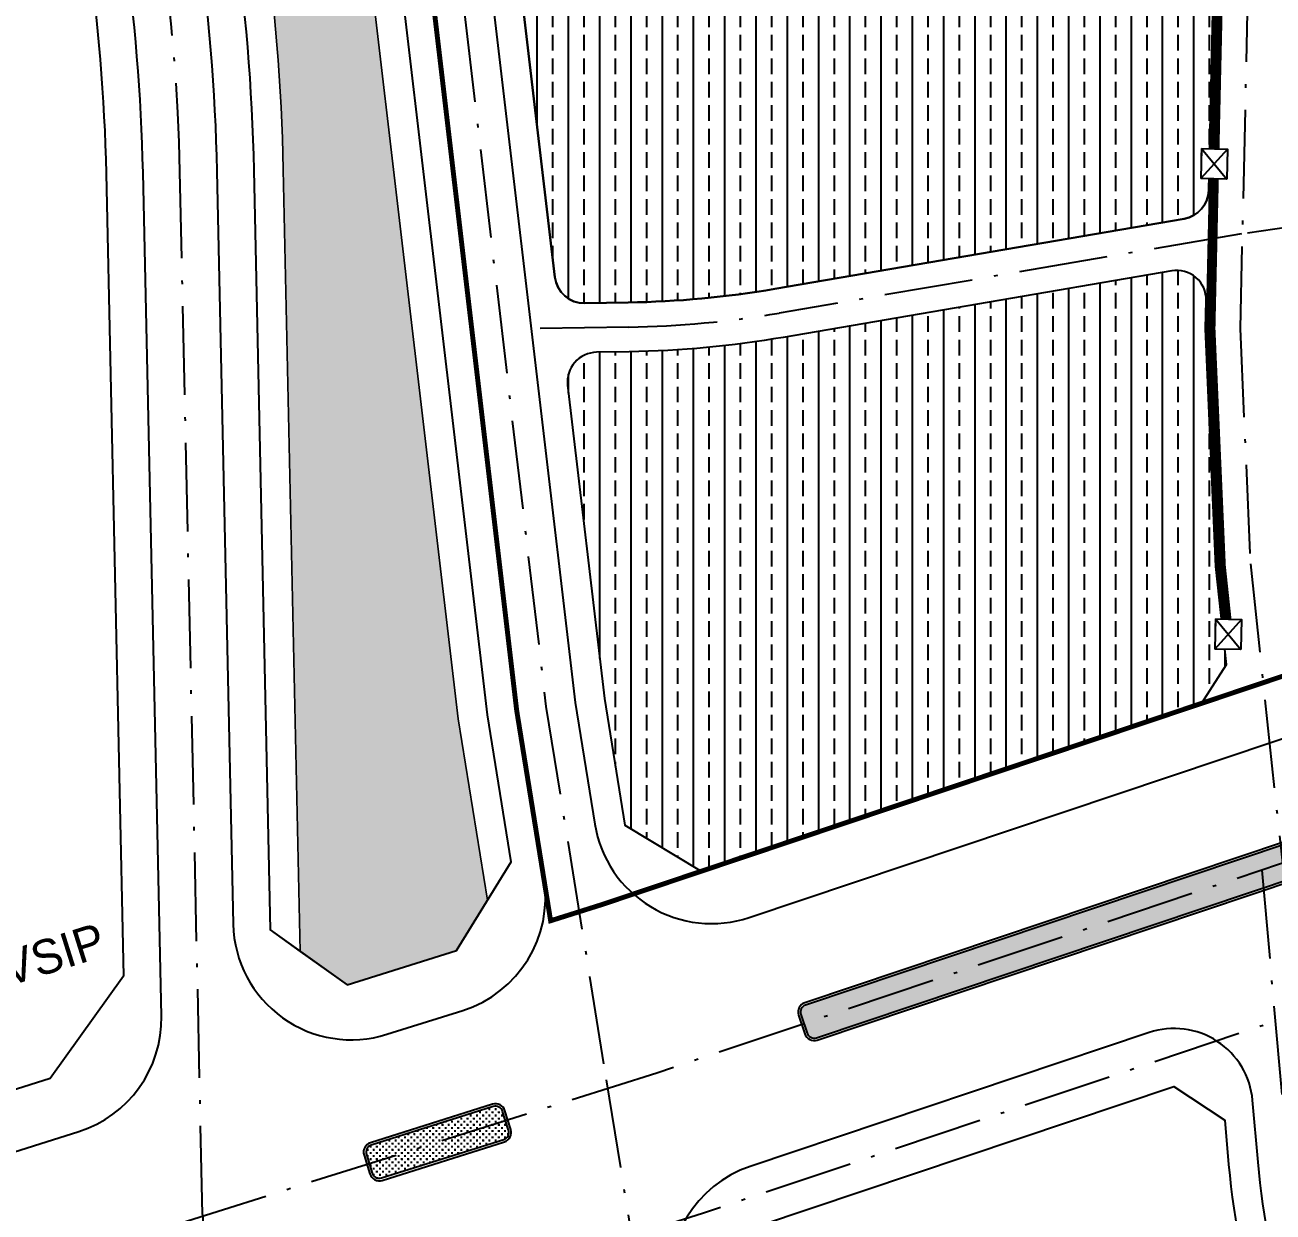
# Model space of a CAD drawing. Header units: metres. Extents: x 566631 to 571261, y 2062953 to 2068466.
# Drawn here: x 568139.6 to 568266.4, y 2065868.8 to 2065989.4 of the extents above; entities that cross this region are included whole.
import ezdxf

# ---------------------------------------------------------------- set-up
doc = ezdxf.new("R2010")
doc.units = ezdxf.units.M
doc.linetypes.add('ACAD_ISO10W100', pattern=[18.5, 12, -3, 0.5, -3])
doc.linetypes.add('HIDDEN', pattern=[0.375, 0.25, -0.125])
for name, color, linetype in [('BoThamCo', 94, 'CONTINUOUS'), ('D-TT', 2, 'CONTINUOUS'), ('ddc', 32, 'CONTINUOUS'), ('ghi_chu', 7, 'CONTINUOUS'), ('hacth sdd', 8, 'CONTINUOUS'), ('LogDg', 7, 'CONTINUOUS'), ('RANHGIOI', 2, 'HIDDEN'), ('TimDg', 222, 'CONTINUOUS'), ('TTLL', 170, 'CONTINUOUS'), ('ViaHeS', 32, 'CONTINUOUS')]:
    doc.layers.add(name, color=color, linetype=linetype)
doc.layers.add('datKeSog', color=251, linetype='CONTINUOUS', lineweight=13)
doc.layers.add('datMatNc', color=150, linetype='CONTINUOUS', lineweight=13)
doc.styles.add('avantH', font='VHAVAN.TTF', dxfattribs={"height": 10})
doc.styles.get("Standard").update_dxf_attribs({"font": 'VHARIALN.TTF'})
doc.linetypes.add('Thong tin', pattern='A,12.7,-5.08,["TTLL",Standard,S=2.54,R=0,X=-2.54,Y=-1.27],-9.08', length=26.86)
pattern_1 = [(0, (568124.4922125977, 2065856.434559209), (0.3175, 0.3175), [0.15875, -0.4762500000000001]), (90, (568124.5715875977, 2065856.355184209), (-0.3175, 0.3175), [0.15875, -0.4762500000000001])]
pattern_2 = [(90, (0, 0), (-3.175, 1.944126793646423e-16), []), (90, (-1.5875, 9.720633968232115e-17), (-3.175, 1.944126793646423e-16), [1.5875, -0.79375])]

# ---------------------------------------------------------------- blocks, each defined once
blk = doc.blocks.new('hgtc')
at = {"color": 11, "linetype": 'Continuous'}
blk.add_wipeout([(-1.53, 1.3274999999999988), (1.529999999984283, 1.327500000188592), (1.5299999999999996, -1.3275), (-1.53, -1.3275), (-1.5299999999842842, 1.327500000188592)], dxfattribs=at).dxf.layer = 'D-TT'
at = {"layer": 'D-TT', "color": 11, "linetype": 'Continuous'}
for p, q in [((-1.53, -1.3275), (-1.53, 1.3275)), ((-1.53, 1.3275), (1.53, 1.3275)), ((-1.53, 1.3275), (1.53, -1.3275)), ((-1.53, -1.3275), (1.53, 1.3275)), ((1.53, 1.3275), (1.53, -1.3275)), ((-1.53, -1.3275), (1.53, -1.3275))]:
    blk.add_line(p, q, dxfattribs=at)
at = {"layer": 'D-TT', "color": 11, "linetype": 'Continuous', "flags": 128}
for points in [[(-1.53, -1.3275), (-1.53, 1.3275), (-1.405566792644095, 1.3275)], [(-1.53, -1.3275), (-0.6722961259656586, -1.3275)]]:
    blk.add_lwpolyline(points, dxfattribs=at)

msp = doc.modelspace()

# ---------------------------------------------------------------- hatches: boundary and pattern name
at = {"layer": 'hacth sdd'}
h = msp.add_hatch(dxfattribs=at)
h.set_pattern_fill('DASH', color=152, scale=0.5, style=0)
h.set_pattern_definition([(0, (0, 0), (1.5875, 1.5875), [1.5875, -1.5875])])
edge = h.paths.add_edge_path()
edge.add_line((568183.6201683327, 2065918.921055044), (568168.8181398355, 2066044.597950605))
edge.add_arc((568024.8134988274, 2066027.63730887), 144.9999999997729, 6.717261423255472, 34.05897894871769)
edge.add_line((568144.9404182411, 2066108.843978744), (568098.1901080231, 2066178.000499469))
edge.add_line((568098.1901080231, 2066178.000499469), (568085.0913842997, 2066201.596774492))
edge.add_arc((568202.2502013814, 2066266.633776105), 133.9999999954225, 200.0084056628792, 209.035455693567, ccw=False)
edge.add_line((568076.3381152166, 2066220.784604287), (568071.4225555877, 2066234.283831054))
edge.add_arc((568197.3346417545, 2066280.133002879), 133.9999999997454, 170.7022042001583, 200.0084056654896, ccw=False)
edge.add_line((568065.0951427778, 2066301.782827597), (568070.2285092395, 2066333.137991798))
edge.add_line((568070.2285092395, 2066333.137991798), (568075.3908017699, 2066383.853710804))
edge.add_arc((567886.8530623493, 2066414.423643979), 191.0000000004416, 350.7900851439517, 357.9800821339687)
edge.add_line((568077.7343815274, 2066407.691483183), (568080.4256581354, 2066483.99899346))
edge.add_line((568080.4256581354, 2066483.99899346), (568080.6457711871, 2066490.814411395))
edge.add_line((568080.6457711871, 2066490.814411395), (568076.7772794547, 2066494.780576226))
edge.add_line((568076.7772794547, 2066494.780576226), (568057.0791909866, 2066494.635737341))
edge.add_line((568057.0791909866, 2066494.635737341), (568051.8839304355, 2066489.606287584))
edge.add_line((568051.8839304355, 2066489.606287584), (568042.8667809778, 2066263.069308326))
edge.add_arc((568132.2959639548, 2066259.509640887), 89.50000000112202, 177.7205840143957, 210.7173070783)
edge.add_line((568055.352991614, 2066213.79280583), (568139.856352352, 2066071.57080512))
edge.add_arc((567955.4122950307, 2065970.128014746), 210.4999999999731, 1.2450517960169236, 28.810450033350207, ccw=False)
edge.add_line((568165.8625975254, 2065974.701873059), (568167.5880580689, 2065895.310761973))
edge.add_line((568167.5880580689, 2065895.310761973), (568172.3432413975, 2065891.903232982))
edge.add_line((568172.3432413975, 2065891.903232982), (568183.4382738377, 2065895.402493342))
edge.add_line((568183.4382738377, 2065895.402493342), (568186.5903919834, 2065900.513268813))
edge.add_line((568186.5903919834, 2065900.513268813), (568183.6201683327, 2065918.921055044))
h = msp.add_hatch(dxfattribs=at)
h.set_pattern_fill('BRASS', color=57, scale=0.5, angle=90, style=0)
h.set_pattern_definition(pattern_2)
edge = h.paths.add_edge_path()
edge.add_line((568260.6426362417, 2066008.664009013), (568257.7250791119, 2066011.960454211))
edge.add_line((568257.7250791119, 2066011.960454211), (568248.0888148128, 2066012.919834811))
edge.add_line((568248.0888148128, 2066012.919834811), (568236.7906860721, 2066013.156436289))
edge.add_line((568236.7906860721, 2066013.156436289), (568211.4831673813, 2066010.622886321))
edge.add_line((568211.4831673813, 2066010.622886321), (568191.6173027004, 2066004.480355799))
edge.add_line((568191.6173027004, 2066004.480355799), (568189.1020930463, 2066000.614744544))
edge.add_line((568189.1020930463, 2066000.614744544), (568193.4401845863, 2065963.78209843))
edge.add_arc((568196.419590952, 2065964.133008259), 2.999999999958892, 186.7172614215464, 270.9329631329355)
edge.add_line((568196.4684386287, 2065961.133405968), (568200.8927775343, 2065961.205455079))
edge.add_arc((568199.3052280404, 2066058.692529539), 97.50000000074965, 270.9329631331969, 279.724905113206)
edge.add_line((568215.7747160266, 2065962.593591118), (568257.3364172181, 2065969.716457921))
edge.add_arc((568256.8296637418, 2065972.673348334), 2.999999999886531, 279.72490511053, 358.7072137354958)
edge.add_line((568259.8289001151, 2065972.605663947), (568260.6426362417, 2066008.664009013))
h = msp.add_hatch(dxfattribs=at)
h.set_pattern_fill('CROSS', color=64, scale=0.05, style=0)
h.set_pattern_definition(pattern_1)
edge = h.paths.add_edge_path()
edge.add_line((568507.4016826156, 2065986.683880588), (568218.8903567226, 2065889.860896478))
edge.add_arc((568219.1289744121, 2065889.149867929), 0.7499999998152637, 108.551499739547, 198.5514997423194)
edge.add_line((568218.4179458625, 2065888.911250239), (568219.0542454217, 2065887.015216656))
edge.add_arc((568219.7652739711, 2065887.253834346), 0.7499999998145147, 198.5514997114234, 288.5514997311157)
edge.add_line((568220.0038916605, 2065886.542805796), (568508.5152175536, 2065983.365789906))
edge.add_arc((568507.9584500846, 2065985.024835247), 1.749977559046246, 288.5514997359101, 468.5514997322966)
h = msp.add_hatch(dxfattribs=at)
h.set_pattern_fill('BRASS', color=57, scale=0.5, angle=90, style=0)
h.set_pattern_definition(pattern_2)
edge = h.paths.add_edge_path()
edge.add_line((568259.5112660277, 2065958.530634998), (568259.5760638055, 2065961.4019597))
edge.add_arc((568256.576827432, 2065961.469644086), 3.000000000021925, 358.7072137399915, 459.7249051097788)
edge.add_line((568256.0700739557, 2065964.4265345), (568216.6193051538, 2065957.66544043))
edge.add_arc((568199.3052280417, 2066058.692529538), 102.4999999992013, 270.93296313209146, 279.7249051124799, ccw=False)
edge.add_line((568200.9741903282, 2065956.206117928), (568197.6639974255, 2065956.15221237))
edge.add_arc((568197.7128451022, 2065953.152610079), 2.999999999983436, 90.93296313293554, 186.7172614215464)
edge.add_line((568194.7334387365, 2065952.80170025), (568198.4796999993, 2065920.994000006))
edge.add_line((568198.4796999993, 2065920.994000006), (568200.5548920268, 2065908.13311957))
edge.add_line((568200.5548920268, 2065908.13311957), (568208.3062341042, 2065903.449602519))
edge.add_line((568208.3062341042, 2065903.449602519), (568259.1051819589, 2065920.49747995))
edge.add_line((568259.1051819589, 2065920.49747995), (568261.6307565754, 2065924.434991527))
edge.add_line((568261.6307565754, 2065924.434991527), (568260.5675751253, 2065934.391410912))
edge.add_line((568260.5675751253, 2065934.391410912), (568259.5112660277, 2065958.530634998))
h = msp.add_hatch(dxfattribs=at)
h.set_pattern_fill('CROSS', color=64, scale=0.05, style=0)
h.set_pattern_definition(pattern_1)
edge = h.paths.add_edge_path()
edge.add_line((568174.2984880703, 2065874.694437317), (568174.9000576094, 2065872.787053223))
edge.add_arc((568175.6153266454, 2065873.0126418), 0.7500000000644769, 197.5047443017584, 287.5047443044334)
edge.add_line((568175.8409152228, 2065872.297372764), (568188.2389118463, 2065876.20757477))
edge.add_arc((568188.0133232691, 2065876.922843806), 0.7500000001404853, 287.5047442906017, 377.5047442874701)
edge.add_line((568188.728592305, 2065877.148432383), (568188.1270227656, 2065879.055816479))
edge.add_arc((568187.4117537296, 2065878.830227902), 0.7500000000644769, 17.50474430175839, 107.5047443044334)
edge.add_line((568187.1861651522, 2065879.545496938), (568174.7881685292, 2065875.635294931))
edge.add_arc((568175.0137571064, 2065874.920025894), 0.7500000001404853, 107.5047442906017, 197.5047442821201)

# ---------------------------------------------------------------- linework, layer by layer
at = {"layer": 'BoThamCo'}
for points in [[(568507.4016826156, 2065986.683880588), (568218.8903567226, 2065889.860896478, 0.4142135623253476), (568218.4179458625, 2065888.911250239), (568219.0542454217, 2065887.015216656, 0.4142135623537703), (568220.0038916605, 2065886.542805796), (568508.5152175536, 2065983.365789906, 1)], [(568174.2984880703, 2065874.694437317), (568174.9000576094, 2065872.787053223, 0.4142135623487481), (568175.8409152228, 2065872.297372764), (568188.2389118463, 2065876.20757477, 0.4142135624161651), (568188.728592305, 2065877.148432383), (568188.1270227656, 2065879.055816479, 0.4142135623487481), (568187.1861651522, 2065879.545496938), (568174.7881685292, 2065875.635294931, 0.4142135623304057)]]:
    msp.add_lwpolyline(points, format="xyb", close=True, dxfattribs=at)
at = {"layer": 'datKeSog'}
msp.add_lwpolyline([(568051.8839304355, 2066489.606287584), (568048.7612246759, 2066486.583245415), (568039.8691547329, 2066263.188626788, 0.1449785006139977), (568052.773897567, 2066212.260397956), (568137.2516644283, 2066070.081472601, -0.1207992988462257), (568162.8633058033, 2065974.636687426), (568164.5398766699, 2065897.495066083), (568167.588058069, 2065895.310761973), (568165.8625975254, 2065974.701873059, 0.1208601099268), (568139.856352352, 2066071.57080512), (568055.352991614, 2066213.79280583, -0.144978500596995), (568042.8667809778, 2066263.069308326)], format="xyb", close=True, dxfattribs=at)
msp.add_lwpolyline([(568098.1901080256, 2066178.000499464), (568144.9404182411, 2066108.843978744, -0.1198699787168014), (568168.8181398355, 2066044.597950605), (568183.6201683327, 2065918.921055045), (568186.5903919834, 2065900.513268813), (568188.9990425579, 2065904.418602214), (568186.5920746665, 2065919.335644037), (568171.7975462012, 2066044.948860433, 0.1198699787173041), (568147.4258027807, 2066110.524116741), (568100.7491945344, 2066179.571612053)], format="xyb", dxfattribs=at)
at = {"layer": 'datMatNc'}
msp.add_lwpolyline([(568183.6201683327, 2065918.921055044), (568168.8181398355, 2066044.597950605, 0.1198699787168014), (568144.9404182411, 2066108.843978744), (568098.1901080231, 2066178.000499469), (568085.0913842997, 2066201.596774492, -0.03940831778231667), (568076.3381152166, 2066220.784604287), (568071.4225555877, 2066234.283831054, -0.1285739781791055), (568065.0951427778, 2066301.782827597), (568070.2285092395, 2066333.137991798), (568075.3908017699, 2066383.853710804, 0.03138257663283053), (568077.7343815274, 2066407.691483183), (568080.4256581354, 2066483.99899346), (568080.6457711871, 2066490.814411395), (568076.7772794547, 2066494.780576226), (568057.0791909866, 2066494.635737341), (568051.8839304355, 2066489.606287584), (568042.8667809778, 2066263.069308326, 0.144978500596995), (568055.352991614, 2066213.79280583), (568139.856352352, 2066071.57080512, -0.1208601099268), (568165.8625975254, 2065974.701873059), (568167.5880580689, 2065895.310761973), (568172.3432413975, 2065891.903232982), (568183.4382738377, 2065895.402493342), (568186.5903919834, 2065900.513268813)], format="xyb", close=True, dxfattribs=at)
at = {"layer": 'ddc'}
for points in [[(568260.6426362417, 2066008.664009013), (568257.7250791119, 2066011.960454211), (568248.0888148128, 2066012.919834811), (568236.7906860721, 2066013.156436289), (568211.4831673813, 2066010.622886321), (568191.6173027004, 2066004.480355799), (568189.1020930463, 2066000.614744544), (568193.4401845863, 2065963.78209843, 0.38494428571893), (568196.4684386287, 2065961.133405968), (568200.8927775343, 2065961.205455079, 0.03838091339664401), (568215.7747160266, 2065962.593591118), (568257.3364172181, 2065969.716457921, 0.3589495450218655), (568259.8289001151, 2065972.605663947)], [(568259.5112660277, 2065958.530634998), (568259.5760638055, 2065961.4019597, 0.4717249858685699), (568256.0700739557, 2065964.4265345), (568216.6193051538, 2065957.66544043, -0.03838091339829282), (568200.9741903282, 2065956.206117928), (568197.6639974255, 2065956.15221237, 0.4441014130550127), (568194.7334387365, 2065952.80170025), (568198.4796999993, 2065920.994000006), (568200.5548920268, 2065908.13311957), (568208.3062341042, 2065903.449602519), (568259.1051819589, 2065920.49747995), (568261.6307565754, 2065924.434991527), (568260.5675751253, 2065934.391410912)]]:
    msp.add_lwpolyline(points, format="xyb", close=True, dxfattribs=at)
at = {"layer": 'LogDg'}
for points in [[(568133.9955428393, 2066068.220247375, -0.120721405446996), (568159.114191151, 2065974.555205381), (568160.7765047521, 2065898.069582813, 0.4999972063578449), (568176.383088877, 2065886.886020754), (568184.0826050596, 2065889.314369829, 0.3722012688619736), (568192.3199572252, 2065902.670232601), (568189.5639809995, 2065919.750233027), (568174.7769525669, 2066045.299770262, 0.1198699787172776), (568149.9111873201, 2066112.204254739), (568103.3082810395, 2066181.142724644)], [(568307.5114799796, 2066173.603095214, 0.4178495740815646), (568298.5660109784, 2066177.984142028), (568289.5397449452, 2066174.829932238), (568218.0871303951, 2066136.730092668, 0.0071825281807716), (568214.2764170027, 2066134.627299105), (568168.3951062838, 2066108.442795665, 0.3983409687927469), (568165.206616152, 2066097.91371037, -0.0869340505151516), (568180.7357652984, 2066046.00158992), (568195.5077936664, 2065920.579411009), (568197.502560353, 2065908.216961894, 0.4630470927238416), (568213.1672127853, 2065898.752063298), (568373.2791947199, 2065952.484858136, 0.4142135623744509), (568378.3182438948, 2065962.614418018), (568307.5114799798, 2066173.603095214)], [(568121.4091688117, 2065869.547781732), (568145.0901506675, 2065877.016522496, 0.3333358165575122), (568153.4779003185, 2065888.721569588), (568151.6159618456, 2065974.39224132, 0.120558977139746), (568127.4823963501, 2066064.499317227)], [(568507.3221433858, 2065986.920890104), (568218.8108174927, 2065890.097905995, 0.4142135623299213), (568218.1809363458, 2065888.83171101), (568218.817235905, 2065886.935677426, 0.4142135623729348), (568220.0834308902, 2065886.30579628), (568508.5947567833, 2065983.12878039, 1.000000000018519), (568507.3221433855, 2065986.920890104)], [(568275.0823982373, 2065841.639260481, -0.1098508434394714), (568264.8417057453, 2065873.91856557), (568264.286370038, 2065880.185380674, 0.4849671442629072), (568253.7723415795, 2065887.063529975), (568213.2814197189, 2065873.474975447, 0.367009995740145), (568205.2525333478, 2065860.186960457), (568213.0785627799, 2065811.685603736), (568207.1551780791, 2065810.729824638), (568200.047888828, 2065854.7768314, 0.4575121343061496), (568184.5917021881, 2065864.309577778), (568172.1433342942, 2065860.383489185, 0.375227047875502), (568163.9269503751, 2065846.901924933, 0.0494446077986198), (568174.2324779164, 2065809.579214345), (568179.0768881321, 2065795.119904572), (568171.9654073848, 2065792.737292226), (568167.174031696, 2065807.038307672, -0.0442762420745262), (568157.2597760388, 2065841.661338444, 0.4483491219588146), (568141.867192256, 2065850.834725481), (568128.6279896889, 2065846.659215694)], [(568174.0600650583, 2065874.619241125), (568174.6616345973, 2065872.711857031, 0.4142135623303208), (568175.9161114153, 2065872.058949752), (568188.3141080386, 2065875.969151758, 0.4142135623826339), (568188.967015317, 2065877.223628576), (568188.3654457774, 2065879.131012672, 0.4142135623303208), (568187.1109689595, 2065879.78391995), (568174.7129723366, 2065875.873717943, 0.4142135623183145), (568174.0600650582, 2065874.619241125)]]:
    msp.add_lwpolyline(points, format="xyb", dxfattribs=at)
at = {"layer": 'RANHGIOI', "color": 1, "ltscale": 9, "const_width": 0.5}
msp.add_lwpolyline([(568982.1523663413, 2066596.773802713), (568641.4879055367, 2066448.283225673), (568640.6420762937, 2066447.920460239, -0.005137433380439285), (568606.7378069196, 2066433.790071242), (568320.2638660165, 2066354.564405334, -0.02056742908652707), (568279.2557222839, 2066345.01962319), (568234.0374281703, 2066336.43794789, -0.02121833569223638), (568191.0584181908, 2066330.156570429), (568073.8426399846, 2066318.076938635), (568071.016314374, 2066300.81343246, 0.1285739781783505), (568077.0604101924, 2066236.336779047), (568081.9759698213, 2066222.837552279, 0.03940831777614574), (568090.337301481, 2066204.508879045), (568103.3082810395, 2066181.142724642), (568149.9111873205, 2066112.204254739, -0.1198699787172983), (568174.7769525672, 2066045.299770262), (568189.5639809994, 2065919.750233025), (568193.0057644724, 2065898.419982555), (568198.2094833301, 2065900.061182543), (568647.0008657249, 2066050.67336649, 0.05068378633206799), (568827.9057364878, 2066132.562174523), (568998.7993124772, 2066231.854729244)], format="xyb", dxfattribs=at)
at = {"layer": 'TimDg', "linetype": 'ACAD_ISO10W100', "ltscale": 0.75, "elevation": 3.0256135e-09}
msp.add_lwpolyline([(568198.5799684294, 2065725.103991018), (568170.7033791732, 2065808.308389804, -0.0775633036579484), (568157.666223316, 2065868.59439549), (568155.3650764982, 2065974.473723357, 0.1206413327394175), (568130.7391229575, 2066066.359524186), (568046.3261624569, 2066208.429378254, -0.1449785005982187), (568032.3750891204, 2066263.486922942), (568043.3960499765, 2066540.365463395), (568056.7464521006, 2066694.889877784, 0.1449760631665937), (568045.3645630765, 2066750.534412745), (567960.3018219627, 2066910.122403926, 0.0564276878624258), (567947.5523202029, 2066928.660871572), (567882.5470984769, 2067003.501891029)], format="xyb", dxfattribs=at)
at = {"layer": 'TimDg', "linetype": 'ACAD_ISO10W100', "ltscale": 0.75}
for points in [[(568052.2881293193, 2066834.889954684), (568102.991174502, 2066722.451236624, -0.06611464468073987), (568107.5329600935, 2066707.319698749), (568108.105884915, 2066703.759581256, -0.06356687069896239), (568108.9312555632, 2066678.448616315), (568106.5453847583, 2066653.240347697, -0.02089603911767783), (568105.4113838099, 2066644.962897411), (568098.3201332069, 2066605.531851224), (568092.235403882, 2066551.304828184, 0.01986659136190723), (568091.0923205512, 2066535.459001668), (568089.4205367794, 2066483.695123935), (568086.7287892373, 2066407.374260947, -0.03104472803130873), (568084.3178156565, 2066382.679806758), (568079.1545121215, 2066331.954155377), (568073.9769001718, 2066300.328734892, 0.128573978163073), (568079.8793374918, 2066237.36325305), (568084.7948971234, 2066223.864026275, 0.03940831779775716), (568092.9602600777, 2066205.96493131), (568105.8673675462, 2066182.713837234), (568152.3965718598, 2066113.884392736, -0.1198699787172655), (568177.7563589327, 2066045.650680091), (568192.5358873331, 2065920.164822018), (568198.6528241944, 2065882.255465895)], [(569579.458327795, 2066552.489101444), (569316.6908584707, 2066388.630738333, -0.0121560828798097), (569316.4815255365, 2066388.50716488), (569007.7068141839, 2066216.212450042), (568836.948536262, 2066116.998506182, -0.0506837863320612), (568652.7276902705, 2066033.6086813), (568203.7804233594, 2065882.944183276), (567811.8071871288, 2065759.319812214)], [(568230.6848754883, 2066348.017194637), (568234.7677208876, 2066282.954258247), (568246.8142027262, 2066232.903580252, 0.02761313036653351), (568251.5705061454, 2066217.046277557), (568256.1054261698, 2066204.491135339, -0.02179119065707327), (568260.0053979624, 2066192.018118841), (568263.5508382751, 2066178.661809453, -0.06249743057515687), (568265.4393522196, 2066164.719666148), (568266.3840574056, 2066068.34110402), (568264.4530578966, 2066022.379952441), (568263.012993566, 2065958.567698241), (568264.0594343817, 2065934.653988326), (568267.3047305507, 2065904.262628805)], [(569213.7227610615, 2066313.991115035), (569015.1297322578, 2066203.177217366), (568844.4842027407, 2066104.028782564, -0.05068378633207328), (568657.5000440588, 2066019.388110309), (568208.4228733918, 2065868.680017222), (568129.5303507409, 2065843.798118172)], [(568327.4824654475, 2065943.229746972), (568323.3858354056, 2065953.439549312, 0.1272416955387555), (568314.476513024, 2065965.538993147), (568307.0913633542, 2065971.547454754, 0.2092946848012753), (568300.1351192825, 2065973.475181964), (568263.157709225, 2065968.177665676), (568216.1970105902, 2065960.129515774, -0.03838091339661428), (568200.9334839316, 2065958.705786503), (568190.1052712532, 2065958.529452116)], [(568265.2263228934, 2065903.565125403), (568267.8299956596, 2065874.183373781, 0.1098508434388043), (568277.6768153633, 2065843.145580426), (568347.1972596588, 2065723.406721539, -0.1702172990866367), (568356.5128066523, 2065674.66158122), (568326.5029492022, 2065473.887522383, 0.1058689017336834), (568328.4672085486, 2065442.540368312), (568369.2066827855, 2065297.334764201, 0.04484676665679084), (568373.9764283402, 2065284.783488125), (568420.612840953, 2065188.924663292, 0.07769105726043543), (568433.8442453848, 2065169.907247778), (568466.5478039242, 2065135.700750662, -0.08145639450598877), (568480.262708972, 2065115.670323516), (568516.3432220842, 2065038.597409908, 0.04862676685652736), (568523.76336673, 2065026.077456844), (568537.0782041396, 2065007.89941627, -0.1100605333712812), (568550.1701576133, 2064978.01865232), (568563.195844492, 2064911.618140974)], [(568198.6528241944, 2065882.255465895), (568212.499391942, 2065796.442177361, 0.06923686808426455), (568222.6227932542, 2065763.509749174), (568258.3015855985, 2065687.026669818, -0.2204048806139933)]]:
    msp.add_lwpolyline(points, format="xyb", dxfattribs=at)
at = {"layer": 'TTLL', "color": 170, "linetype": 'Thong tin', "const_width": 1}
msp.add_lwpolyline([(568234.4640571759, 2066271.395584106), (568243.8974952796, 2066232.201570516, 0.0276131303667165), (568248.7489247671, 2066216.027121766), (568253.2838447915, 2066203.471979548, -0.02179119065702336), (568257.1058171482, 2066191.24842338), (568260.6512574609, 2066177.892113992, -0.06249743057500502), (568262.4394963287, 2066164.690261482), (568263.3834398998, 2066068.389399117), (568261.4544789507, 2066022.476768819), (568260.0115128187, 2065958.535929747), (568261.0664121619, 2065934.42892197), (568261.8047128009, 2065927.51492738)], format="xyb", dxfattribs=at)
at = {"layer": 'ViaHeS'}
msp.add_lwpolyline([(568057.0791909859, 2066494.635737341), (568048.7612246757, 2066486.583245415), (568039.8691547328, 2066263.188626788, 0.1449785006445924), (568052.7738975724, 2066212.260397946), (568137.2516644282, 2066070.081472601, -0.1207992988297231), (568162.8633058028, 2065974.636687439), (568164.5398766696, 2065897.495066083), (568172.3432413976, 2065891.903232982), (568183.4382738374, 2065895.402493342), (568188.9990425578, 2065904.418602214), (568186.592074666, 2065919.335644036), (568171.797546201, 2066044.948860433, 0.1198699787173041), (568147.4258027805, 2066110.524116741), (568100.7491945327, 2066179.571612054), (568087.7143428948, 2066203.05282676, -0.03940831779749299), (568079.1570425188, 2066221.811078283), (568074.2414828872, 2066235.310305058, -0.1285739781631532), (568068.0557285757, 2066301.298130028), (568073.2038435333, 2066332.743379658), (568078.3664043958, 2066383.461734827, 0.031267349860004), (568080.7325174307, 2066407.585742438), (568083.4239510177, 2066483.897703654), (568083.5511336671, 2066487.835693256), (568076.7772794545, 2066494.780576225)], format="xyb", close=True, dxfattribs=at)
at = {"layer": 'ViaHeS', "elevation": 3.0256135e-09}
for points in [[(568124.2253541802, 2066062.63964137, -0.1204742280587071), (568147.8668471931, 2065974.310759284), (568149.6384777902, 2065892.795292557), (568142.1827697512, 2065882.390903141), (568119.6044601984, 2065875.269934003)], [(568214.1187129316, 2065867.427107141), (568256.2704883855, 2065881.57303598), (568261.4520257334, 2065878.183337386), (568261.8534158311, 2065873.65375736, 0.109850843434408), (568272.4879811112, 2065840.132940536), (568282.8656496156, 2065846.158220315, -0.1098508434386373), (568273.8065754881, 2065874.712990202), (568273.138495988, 2065882.252088888), (568277.4797893891, 2065888.69077324), (568402.2321603616, 2065930.557056289), (568408.4377460235, 2065927.367399846), (568421.6263040091, 2065884.3434305), (568438.8358917409, 2065889.618853693), (568425.5083521727, 2065933.096211452), (568428.7831471715, 2065939.467437087), (568515.8471871772, 2065968.685701347)]]:
    msp.add_lwpolyline(points, format="xyb", dxfattribs=at)
at = {"layer": 'ViaHeS'}
for points in [[(568259.8289001151, 2065972.605663947, -0.3589495450218655), (568257.3364172181, 2065969.716457921), (568215.7747160266, 2065962.593591118, -0.03838091339664402), (568200.8927775343, 2065961.205455079), (568196.4684386287, 2065961.133405968, -0.3849442857189301), (568193.4401845863, 2065963.78209843), (568189.1020930463, 2066000.614744544), (568191.6173027009, 2066004.480355799), (568211.4831673815, 2066010.622886321), (568236.7906860731, 2066013.156436289), (568248.0888148102, 2066012.91983481), (568257.7250791119, 2066011.960454211), (568260.6426362416, 2066008.664009013), (568259.8289001151, 2065972.605663947)], [(568256.0700739557, 2065964.4265345), (568216.6193051538, 2065957.66544043, -0.03838091339658905), (568200.9741903289, 2065956.206117928), (568197.6639974255, 2065956.15221237, 0.4441014130550127), (568194.7334387365, 2065952.80170025), (568198.4796999999, 2065920.994), (568200.5548920269, 2065908.133119569), (568208.3062341046, 2065903.449602519), (568259.1051819588, 2065920.497479949), (568261.6307565753, 2065924.434991527), (568260.5675751251, 2065934.391410911), (568259.5112660276, 2065958.530634998), (568259.5760638055, 2065961.4019597, 0.4717249858929332), (568256.0700739557, 2065964.4265345)]]:
    msp.add_lwpolyline(points, format="xyb", dxfattribs=at)

# ---------------------------------------------------------------- texts
at = {"layer": 'ghi_chu', "style": 'avantH'}
msp.add_text('®i khu c«ng nghiÖp vsip', height=3.5, rotation=17.50474430049062, dxfattribs=at).set_placement((568088.5802453965, 2065876.169624071))

# ---------------------------------------------------------------- next in the draw order: block references
at = {"layer": 'D-TT', "rotation": 268.7072137356463}
for p in [(568260.3896463278, 2065975.291814252), (568261.8047128009, 2065927.51492738)]:
    msp.add_blockref('hgtc', p, dxfattribs=at)

doc.saveas('drawing.dxf')
